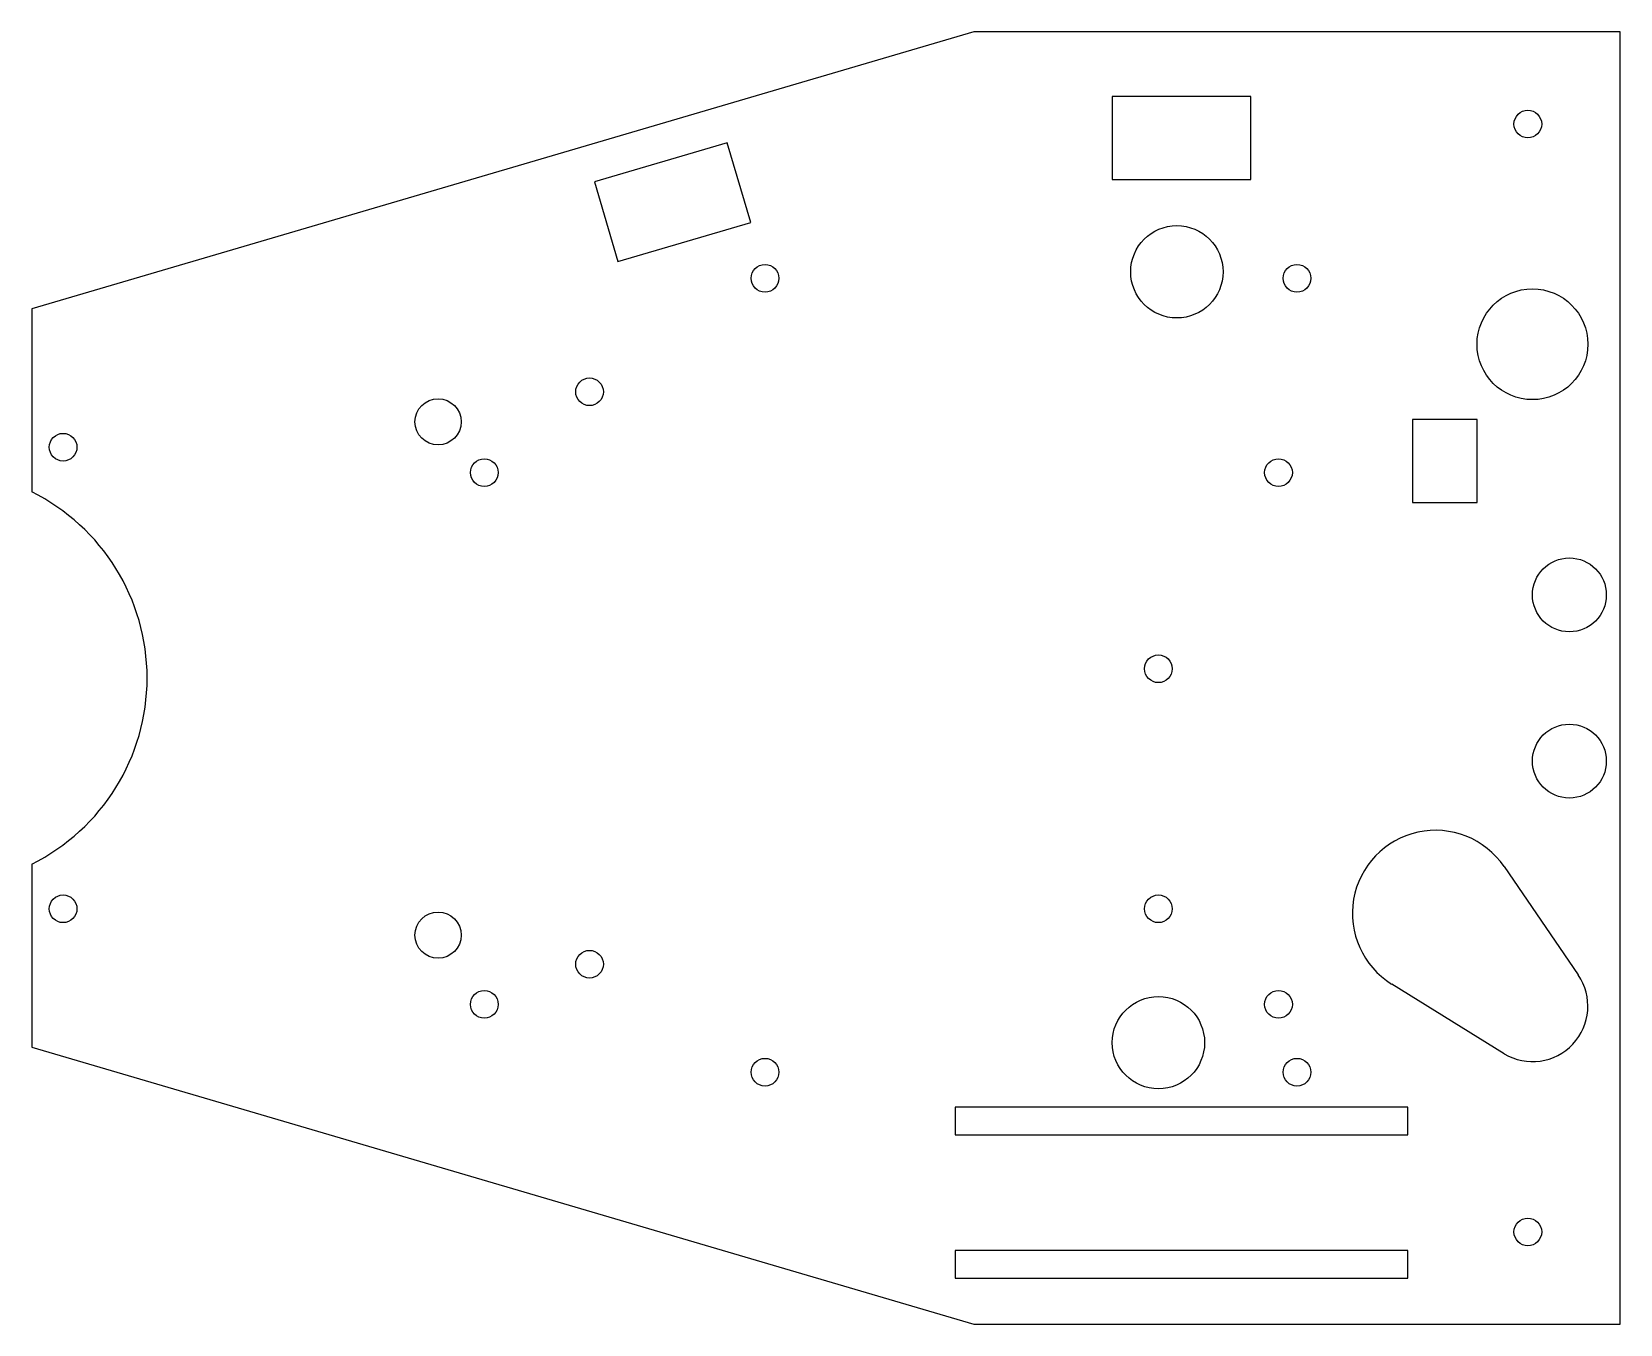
# Model space of a CAD drawing. Header units: millimetres. Extents: x -152 to 20, y -70 to 70.
import ezdxf

# ---------------------------------------------------------------- set-up
doc = ezdxf.new("R2010")
doc.units = ezdxf.units.MM

msp = doc.modelspace()

# ---------------------------------------------------------------- linework, layer by layer
at = {"color": 7, "linetype": 'Continuous'}
for p, q in [((-50.47, 70), (-152.47, 40)), ((19.53, 70), (-50.47, 70)), ((19.53, -70), (19.53, 70)), ((-35.47, 63), (-35.47, 54)), ((-20.47, 63), (-35.47, 63)), ((-20.47, 54), (-20.47, 63)), ((-77.16, 57.98), (-91.55, 53.75)), ((-74.62, 49.35), (-77.16, 57.98)), ((-91.55, 53.75), (-89.01, 45.12)), ((-35.47, 54), (-20.47, 54)), ((-89.01, 45.12), (-74.62, 49.35)), ((-152.47, 40), (-152.47, 20.16)), ((4.03, 28), (-2.97, 28)), ((-2.97, 28), (-2.97, 19)), ((4.03, 19), (4.03, 28)), ((-2.97, 19), (4.03, 19)), ((-152.47, -20.16), (-152.47, -40)), ((6.97, -20.42), (14.99, -32.17)), ((6.97, -40.71), (-5.21, -33.15)), ((-152.47, -40), (-50.47, -70)), ((-52.47, -46.5), (-52.47, -49.5)), ((-3.47, -46.5), (-52.47, -46.5)), ((-3.47, -49.5), (-3.47, -46.5)), ((-52.47, -49.5), (-3.47, -49.5)), ((-52.47, -62), (-52.47, -65)), ((-3.47, -62), (-52.47, -62)), ((-3.47, -65), (-3.47, -62)), ((-52.47, -65), (-3.47, -65)), ((-50.47, -70), (19.53, -70))]:
    msp.add_line(p, q, dxfattribs=at)
for centre, radius in [((9.53, 60), 1.5), ((-28.47, 44), 5), ((-73.07, 43.3), 1.5), ((-15.47, 43.3), 1.5), ((10.03, 36.15), 6), ((-92.07, 31), 1.5), ((-108.47, 27.75), 2.5), ((-149.07, 25), 1.5), ((-103.47, 22.25), 1.5), ((-17.47, 22.25), 1.5), ((14.03, 9), 4), ((-30.47, 1), 1.5), ((14.03, -9), 4), ((-149.07, -25), 1.5), ((-30.47, -25), 1.5), ((-108.47, -27.85), 2.5), ((-92.07, -31), 1.5), ((-103.47, -35.35), 1.5), ((-17.47, -35.35), 1.5), ((-30.47, -39.5), 5), ((-73.07, -42.7), 1.5), ((-15.47, -42.7), 1.5), ((9.53, -60), 1.5)]:
    msp.add_circle(centre, radius, dxfattribs=at)
for centre, radius, start, end in [((-162.47, 0), 22.5, 296.3878, 63.6122), ((-0.47, -25.5), 9, 34.3427, 238.1704), ((10.03, -35.55), 6, 239.2374, 34.3427)]:
    msp.add_arc(centre, radius, start, end, dxfattribs=at)

doc.saveas('drawing.dxf')
